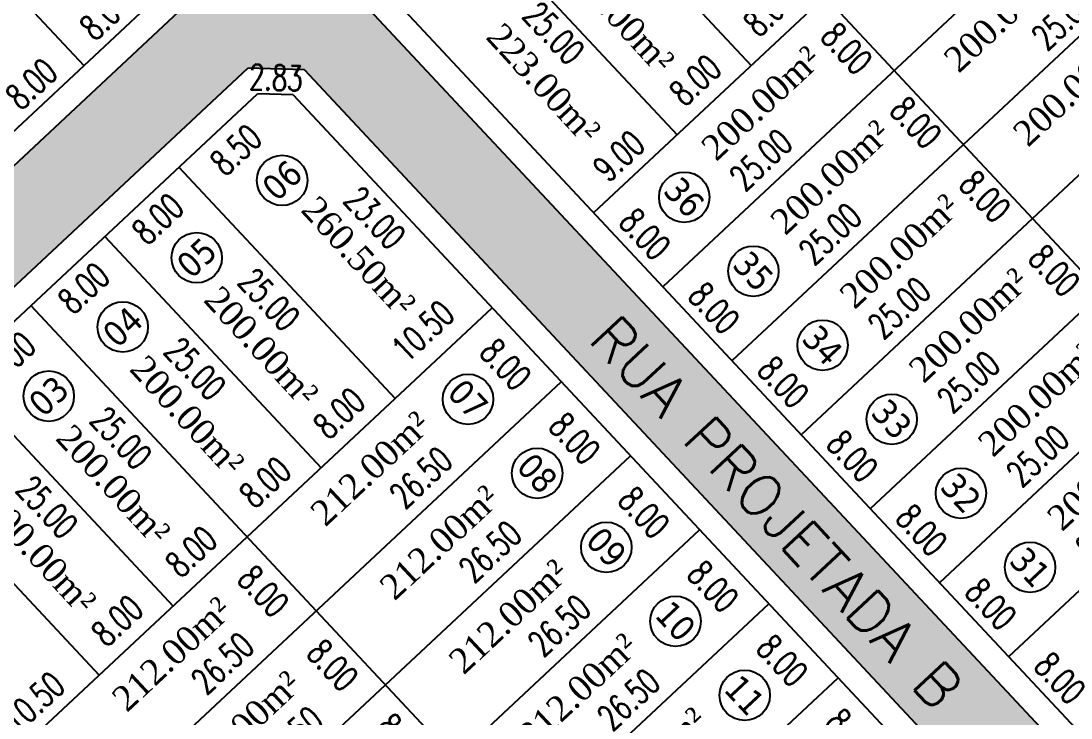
# Model space of a CAD drawing. Header units: metres. Extents: x 437145 to 438174, y 9614495 to 9615043.
# Drawn here: x 437254.4 to 437337.3, y 9614677.4 to 9614732.4 of the extents above; entities that cross this region are included whole.
import ezdxf

# ---------------------------------------------------------------- set-up
doc = ezdxf.new("R2010")
doc.units = ezdxf.units.M
doc.header["$PDMODE"] = 35
doc.header["$PDSIZE"] = 0.1
for name, color, linetype in [('ADUTORA', 90, 'Continuous'), ('COTAS', 10, 'Continuous'), ('Layer3', 1, 'Continuous'), ('M_FIO', 32, 'Continuous'), ('ÁREA', 7, 'Continuous')]:
    doc.layers.add(name, color=color, linetype=linetype)
doc.styles.add('COTAS', font='romans.shx', dxfattribs={"width": 0.7})
doc.styles.add('symplex', font='simplex.shx', dxfattribs={"bigfont": 'bigfont.shx'})
doc.styles.add('tahoma', font='tahoma.ttf')
doc.styles.add('ÁREA', font='times.ttf', dxfattribs={"height": 2})
doc.dimstyles.new('C-75', dxfattribs={"dimtxt": 2, "dimasz": 0.2, "dimexe": 0, "dimexo": 0, "dimgap": 1, "dimtad": 0, "dimzin": 4, "dimdsep": 46, "dimtxsty": 'COTAS', "dimblk1": 'BOL-COT', "dimblk2": 'BOL-COT', "dimsah": 1, "dimcen": 0.1, "dimse1": 1, "dimse2": 1, "dimsd1": 1, "dimsd2": 1, "dimclrd": 8, "dimclre": 256, "dimaunit": 1, "dimadec": 3, "dimazin": 0, "dimtfac": 0.5, "dimtix": 1, "dimtmove": 0, "dimatfit": 3, "dimldrblk": 'BOL-COT', "dimfxl": 1, "dimtolj": 1, "dimtzin": 0, "dimarcsym": 0})

# ---------------------------------------------------------------- blocks, each defined once
blk = doc.blocks.new('*D33')
at = {"layer": 'Defpoints', "color": 0, "transparency": 16777216}
for p in [(2477.765, 1150.8), (2486.265, 1150.801), (2486.265, 1148.466)]:
    blk.add_point(p, dxfattribs=at)
at = {"layer": 'Layer3', "transparency": 16777216, "insert": (2482.015, 1148.466), "char_height": 2, "attachment_point": 5, "rotation": 0.00228, "style": 'COTAS'}
blk.add_mtext('\\A1;8.50', dxfattribs=at)
blk = doc.blocks.new('BOL-COT')
at = {"layer": 'COTAS'}
for p, q in [((-2, 0), (2, 0)), ((0, -3), (0, 3))]:
    blk.add_line(p, q, dxfattribs=at)
blk.add_circle((0, 0), 0.4, dxfattribs=at)
blk = doc.blocks.new('*D124')
at = {"layer": 'Defpoints', "color": 0, "transparency": 16777216}
for p in [(2488.274, 1125.545), (2485.994, 1117.545), (2488.274, 1117.545)]:
    blk.add_point(p, dxfattribs=at)
at = {"layer": 'Layer3', "transparency": 16777216, "insert": (2485.994, 1121.545), "char_height": 2, "attachment_point": 5, "rotation": 270.00204, "style": 'COTAS'}
blk.add_mtext('\\A1;8.00', dxfattribs=at)
blk = doc.blocks.new('*D125')
at = {"layer": 'Defpoints', "color": 0, "transparency": 16777216}
for p in [(2445.774, 1127.514), (2435.274, 1125.543), (2445.774, 1125.543)]:
    blk.add_point(p, dxfattribs=at)
at = {"layer": 'Layer3', "transparency": 16777216, "insert": (2440.524, 1127.514), "char_height": 2, "attachment_point": 5, "rotation": 0.00204, "style": 'COTAS'}
blk.add_mtext('\\A1;10.50', dxfattribs=at)
blk = doc.blocks.new('*D126')
at = {"layer": 'Defpoints', "color": 0, "transparency": 16777216}
for p in [(2453.774, 1127.704), (2445.774, 1125.543), (2453.774, 1125.544)]:
    blk.add_point(p, dxfattribs=at)
at = {"layer": 'Layer3', "transparency": 16777216, "insert": (2449.774, 1127.704), "char_height": 2, "attachment_point": 5, "rotation": 0.00178, "style": 'COTAS'}
blk.add_mtext('\\A1;8.00', dxfattribs=at)
blk = doc.blocks.new('*D127')
at = {"layer": 'Defpoints', "color": 0, "transparency": 16777216}
for p in [(2461.774, 1127.704), (2453.774, 1125.544), (2461.774, 1125.544)]:
    blk.add_point(p, dxfattribs=at)
at = {"layer": 'Layer3', "transparency": 16777216, "insert": (2457.774, 1127.704), "char_height": 2, "attachment_point": 5, "rotation": 0.00178, "style": 'COTAS'}
blk.add_mtext('\\A1;8.00', dxfattribs=at)
blk = doc.blocks.new('*D128')
at = {"layer": 'Defpoints', "color": 0, "transparency": 16777216}
for p in [(2469.774, 1127.704), (2461.774, 1125.544), (2469.774, 1125.544)]:
    blk.add_point(p, dxfattribs=at)
at = {"layer": 'Layer3', "transparency": 16777216, "insert": (2465.774, 1127.704), "char_height": 2, "attachment_point": 5, "rotation": 0.00178, "style": 'COTAS'}
blk.add_mtext('\\A1;8.00', dxfattribs=at)
blk = doc.blocks.new('*D129')
at = {"layer": 'Defpoints', "color": 0, "transparency": 16777216}
for p in [(2477.774, 1127.705), (2469.774, 1125.544), (2477.774, 1125.544)]:
    blk.add_point(p, dxfattribs=at)
at = {"layer": 'Layer3', "transparency": 16777216, "insert": (2473.774, 1127.705), "char_height": 2, "attachment_point": 5, "rotation": 0.00178, "style": 'COTAS'}
blk.add_mtext('\\A1;8.00', dxfattribs=at)
blk = doc.blocks.new('*D130')
at = {"layer": 'Defpoints', "color": 0, "transparency": 16777216}
for p in [(2488.273, 1127.933), (2477.774, 1125.545), (2488.274, 1125.545)]:
    blk.add_point(p, dxfattribs=at)
at = {"layer": 'Layer3', "transparency": 16777216, "insert": (2483.023, 1127.933), "char_height": 2, "attachment_point": 5, "rotation": 0.00204, "style": 'COTAS'}
blk.add_mtext('\\A1;10.50', dxfattribs=at)
blk = doc.blocks.new('*D145')
at = {"layer": 'Defpoints', "color": 0, "transparency": 16777216}
for p in [(2488.274, 1117.545), (2485.994, 1109.545), (2488.274, 1109.545)]:
    blk.add_point(p, dxfattribs=at)
at = {"layer": 'Layer3', "transparency": 16777216, "insert": (2485.994, 1113.545), "char_height": 2, "attachment_point": 5, "rotation": 270.00204, "style": 'COTAS'}
blk.add_mtext('\\A1;8.00', dxfattribs=at)
blk = doc.blocks.new('*D146')
at = {"layer": 'Defpoints', "color": 0, "transparency": 16777216}
for p in [(2488.274, 1109.545), (2485.995, 1101.545), (2488.274, 1101.545)]:
    blk.add_point(p, dxfattribs=at)
at = {"layer": 'Layer3', "transparency": 16777216, "insert": (2485.995, 1105.545), "char_height": 2, "attachment_point": 5, "rotation": 270.00204, "style": 'COTAS'}
blk.add_mtext('\\A1;8.00', dxfattribs=at)
blk = doc.blocks.new('*D147')
at = {"layer": 'Defpoints', "color": 0, "transparency": 16777216}
for p in [(2488.274, 1101.545), (2485.995, 1093.545), (2488.275, 1093.545)]:
    blk.add_point(p, dxfattribs=at)
at = {"layer": 'Layer3', "transparency": 16777216, "insert": (2485.995, 1097.545), "char_height": 2, "attachment_point": 5, "rotation": 270.00204, "style": 'COTAS'}
blk.add_mtext('\\A1;8.00', dxfattribs=at)
blk = doc.blocks.new('*D148')
at = {"layer": 'Defpoints', "color": 0, "transparency": 16777216}
for p in [(2488.275, 1093.545), (2485.995, 1085.545), (2488.275, 1085.545)]:
    blk.add_point(p, dxfattribs=at)
at = {"layer": 'Layer3', "transparency": 16777216, "insert": (2485.995, 1089.545), "char_height": 2, "attachment_point": 5, "rotation": 270.00204, "style": 'COTAS'}
blk.add_mtext('\\A1;8.00', dxfattribs=at)
blk = doc.blocks.new('*D149')
at = {"layer": 'Defpoints', "color": 0, "transparency": 16777216}
for p in [(2488.275, 1085.545), (2485.996, 1077.545), (2488.275, 1077.545)]:
    blk.add_point(p, dxfattribs=at)
at = {"layer": 'Layer3', "transparency": 16777216, "insert": (2485.995, 1081.545), "char_height": 2, "attachment_point": 5, "rotation": 270.00204, "style": 'COTAS'}
blk.add_mtext('\\A1;8.00', dxfattribs=at)
blk = doc.blocks.new('*D171')
at = {"layer": 'Defpoints', "color": 0, "transparency": 16777216}
for p in [(2457.263, 1109.52), (2457.264, 1101.52), (2459.794, 1101.52)]:
    blk.add_point(p, dxfattribs=at)
at = {"layer": 'Layer3', "transparency": 16777216, "insert": (2459.794, 1105.52), "char_height": 2, "attachment_point": 5, "rotation": 270.00204, "style": 'COTAS'}
blk.add_mtext('\\A1;8.00', dxfattribs=at)
blk = doc.blocks.new('*D172')
at = {"layer": 'Defpoints', "color": 0, "transparency": 16777216}
for p in [(2457.263, 1117.52), (2457.263, 1109.52), (2459.794, 1109.52)]:
    blk.add_point(p, dxfattribs=at)
at = {"layer": 'Layer3', "transparency": 16777216, "insert": (2459.794, 1113.52), "char_height": 2, "attachment_point": 5, "rotation": 270.00204, "style": 'COTAS'}
blk.add_mtext('\\A1;8.00', dxfattribs=at)
blk = doc.blocks.new('*D173')
at = {"layer": 'Defpoints', "color": 0, "transparency": 16777216}
for p in [(2457.263, 1125.52), (2457.263, 1117.52), (2459.794, 1117.52)]:
    blk.add_point(p, dxfattribs=at)
at = {"layer": 'Layer3', "transparency": 16777216, "insert": (2459.794, 1121.52), "char_height": 2, "attachment_point": 5, "rotation": 270.00204, "style": 'COTAS'}
blk.add_mtext('\\A1;8.00', dxfattribs=at)
blk = doc.blocks.new('*D175')
at = {"layer": 'Defpoints', "color": 0, "transparency": 16777216}
for p in [(2453.773, 1150.544), (2461.773, 1150.544), (2461.773, 1148.694)]:
    blk.add_point(p, dxfattribs=at)
at = {"layer": 'Layer3', "transparency": 16777216, "insert": (2457.773, 1148.694), "char_height": 2, "attachment_point": 5, "rotation": 0.00203, "style": 'COTAS'}
blk.add_mtext('\\A1;8.00', dxfattribs=at)
blk = doc.blocks.new('*D176')
at = {"layer": 'Defpoints', "color": 0, "transparency": 16777216}
for p in [(2461.773, 1150.544), (2469.773, 1150.544), (2469.773, 1148.695)]:
    blk.add_point(p, dxfattribs=at)
at = {"layer": 'Layer3', "transparency": 16777216, "insert": (2465.773, 1148.695), "char_height": 2, "attachment_point": 5, "rotation": 0.00203, "style": 'COTAS'}
blk.add_mtext('\\A1;8.00', dxfattribs=at)
blk = doc.blocks.new('*D177')
at = {"layer": 'Defpoints', "color": 0, "transparency": 16777216}
for p in [(2469.773, 1150.544), (2477.773, 1150.544), (2477.773, 1148.695)]:
    blk.add_point(p, dxfattribs=at)
at = {"layer": 'Layer3', "transparency": 16777216, "insert": (2473.773, 1148.695), "char_height": 2, "attachment_point": 5, "rotation": 0.00203, "style": 'COTAS'}
blk.add_mtext('\\A1;8.00', dxfattribs=at)
blk = doc.blocks.new('*D178')
at = {"layer": 'Defpoints', "color": 0, "transparency": 16777216}
for p in [(2454.176, 1150.539), (2451.857, 1125.539), (2454.177, 1125.539)]:
    blk.add_point(p, dxfattribs=at)
at = {"layer": 'Layer3', "transparency": 16777216, "insert": (2451.857, 1138.039), "char_height": 2, "attachment_point": 5, "rotation": 270.00204, "style": 'COTAS'}
blk.add_mtext('\\A1;25.00', dxfattribs=at)
blk = doc.blocks.new('*D179')
at = {"layer": 'Defpoints', "color": 0, "transparency": 16777216}
for p in [(2462.176, 1150.539), (2459.857, 1125.539), (2462.177, 1125.539)]:
    blk.add_point(p, dxfattribs=at)
at = {"layer": 'Layer3', "transparency": 16777216, "insert": (2459.857, 1138.039), "char_height": 2, "attachment_point": 5, "rotation": 270.00204, "style": 'COTAS'}
blk.add_mtext('\\A1;25.00', dxfattribs=at)
blk = doc.blocks.new('*D180')
at = {"layer": 'Defpoints', "color": 0, "transparency": 16777216}
for p in [(2462.176, 1150.539), (2459.857, 1125.539), (2462.177, 1125.539)]:
    blk.add_point(p, dxfattribs=at)
at = {"layer": 'Layer3', "transparency": 16777216, "insert": (2459.857, 1138.039), "char_height": 2, "attachment_point": 5, "rotation": 270.00204, "style": 'COTAS'}
blk.add_mtext('\\A1;25.00', dxfattribs=at)
blk = doc.blocks.new('*D181')
at = {"layer": 'Defpoints', "color": 0, "transparency": 16777216}
for p in [(2470.176, 1150.54), (2467.857, 1125.54), (2470.177, 1125.54)]:
    blk.add_point(p, dxfattribs=at)
at = {"layer": 'Layer3', "transparency": 16777216, "insert": (2467.857, 1138.04), "char_height": 2, "attachment_point": 5, "rotation": 270.00204, "style": 'COTAS'}
blk.add_mtext('\\A1;25.00', dxfattribs=at)
blk = doc.blocks.new('*D182')
at = {"layer": 'Defpoints', "color": 0, "transparency": 16777216}
for p in [(2478.176, 1150.54), (2475.857, 1125.54), (2478.177, 1125.54)]:
    blk.add_point(p, dxfattribs=at)
at = {"layer": 'Layer3', "transparency": 16777216, "insert": (2475.857, 1138.04), "char_height": 2, "attachment_point": 5, "rotation": 270.00204, "style": 'COTAS'}
blk.add_mtext('\\A1;25.00', dxfattribs=at)
blk = doc.blocks.new('*D183')
at = {"layer": 'Defpoints', "color": 0, "transparency": 16777216}
for p in [(2488.273, 1148.545), (2486.363, 1125.54), (2488.274, 1125.54)]:
    blk.add_point(p, dxfattribs=at)
at = {"layer": 'Layer3', "transparency": 16777216, "insert": (2486.363, 1137.043), "char_height": 2, "attachment_point": 5, "rotation": 270.00204, "style": 'COTAS'}
blk.add_mtext('\\A1;23.00', dxfattribs=at)
blk = doc.blocks.new('*D184')
at = {"layer": 'Defpoints', "color": 0, "transparency": 16777216}
for p in [(2445.773, 1150.543), (2443.454, 1125.543), (2445.774, 1125.543)]:
    blk.add_point(p, dxfattribs=at)
at = {"layer": 'Layer3', "transparency": 16777216, "insert": (2443.454, 1138.043), "char_height": 2, "attachment_point": 5, "rotation": 270.00204, "style": 'COTAS'}
blk.add_mtext('\\A1;25.00', dxfattribs=at)
blk = doc.blocks.new('*D185')
at = {"layer": 'Defpoints', "color": 0, "transparency": 16777216}
for p in [(2488.274, 1119.591), (2461.774, 1117.544), (2488.274, 1117.545)]:
    blk.add_point(p, dxfattribs=at)
at = {"layer": 'Layer3', "transparency": 16777216, "insert": (2475.024, 1119.591), "char_height": 2, "attachment_point": 5, "rotation": 0.00204, "style": 'COTAS'}
blk.add_mtext('\\A1;26.50', dxfattribs=at)
blk = doc.blocks.new('*D186')
at = {"layer": 'Defpoints', "color": 0, "transparency": 16777216}
for p in [(2466.812, 1119.59), (2440.312, 1117.543), (2466.812, 1117.544)]:
    blk.add_point(p, dxfattribs=at)
at = {"layer": 'Layer3', "transparency": 16777216, "insert": (2453.562, 1119.59), "char_height": 2, "attachment_point": 5, "rotation": 0.00204, "style": 'COTAS'}
blk.add_mtext('\\A1;26.50', dxfattribs=at)
blk = doc.blocks.new('*D187')
at = {"layer": 'Defpoints', "color": 0, "transparency": 16777216}
for p in [(2488.274, 1111.591), (2461.774, 1109.544), (2488.274, 1109.545)]:
    blk.add_point(p, dxfattribs=at)
at = {"layer": 'Layer3', "transparency": 16777216, "insert": (2475.024, 1111.591), "char_height": 2, "attachment_point": 5, "rotation": 0.00204, "style": 'COTAS'}
blk.add_mtext('\\A1;26.50', dxfattribs=at)
blk = doc.blocks.new('*D188')
at = {"layer": 'Defpoints', "color": 0, "transparency": 16777216}
for p in [(2466.812, 1111.59), (2440.312, 1109.543), (2466.812, 1109.544)]:
    blk.add_point(p, dxfattribs=at)
at = {"layer": 'Layer3', "transparency": 16777216, "insert": (2453.562, 1111.59), "char_height": 2, "attachment_point": 5, "rotation": 0.00204, "style": 'COTAS'}
blk.add_mtext('\\A1;26.50', dxfattribs=at)
blk = doc.blocks.new('*D189')
at = {"layer": 'Defpoints', "color": 0, "transparency": 16777216}
for p in [(2488.274, 1103.591), (2461.774, 1101.544), (2488.274, 1101.545)]:
    blk.add_point(p, dxfattribs=at)
at = {"layer": 'Layer3', "transparency": 16777216, "insert": (2475.024, 1103.591), "char_height": 2, "attachment_point": 5, "rotation": 0.00204, "style": 'COTAS'}
blk.add_mtext('\\A1;26.50', dxfattribs=at)
blk = doc.blocks.new('*D190')
at = {"layer": 'Defpoints', "color": 0, "transparency": 16777216}
for p in [(2466.812, 1103.59), (2440.312, 1101.543), (2466.812, 1101.544)]:
    blk.add_point(p, dxfattribs=at)
at = {"layer": 'Layer3', "transparency": 16777216, "insert": (2453.562, 1103.59), "char_height": 2, "attachment_point": 5, "rotation": 0.00204, "style": 'COTAS'}
blk.add_mtext('\\A1;26.50', dxfattribs=at)
blk = doc.blocks.new('*D191')
at = {"layer": 'Defpoints', "color": 0, "transparency": 16777216}
for p in [(2488.275, 1095.591), (2461.775, 1093.544), (2488.275, 1093.545)]:
    blk.add_point(p, dxfattribs=at)
at = {"layer": 'Layer3', "transparency": 16777216, "insert": (2475.025, 1095.591), "char_height": 2, "attachment_point": 5, "rotation": 0.00204, "style": 'COTAS'}
blk.add_mtext('\\A1;26.50', dxfattribs=at)
blk = doc.blocks.new('*D193')
at = {"layer": 'Defpoints', "color": 0, "transparency": 16777216}
for p in [(2488.275, 1087.591), (2461.775, 1085.544), (2488.275, 1085.545)]:
    blk.add_point(p, dxfattribs=at)
at = {"layer": 'Layer3', "transparency": 16777216, "insert": (2475.025, 1087.591), "char_height": 2, "attachment_point": 5, "rotation": 0.00204, "style": 'COTAS'}
blk.add_mtext('\\A1;26.50', dxfattribs=at)
blk = doc.blocks.new('*D239')
at = {"layer": 'Defpoints', "color": 0, "transparency": 16777216}
for p in [(2477.772, 1163.293), (2469.772, 1161.544), (2477.772, 1161.545)]:
    blk.add_point(p, dxfattribs=at)
at = {"layer": 'Layer3', "transparency": 16777216, "insert": (2473.772, 1163.293), "char_height": 2, "attachment_point": 5, "rotation": 0.00204, "style": 'COTAS'}
blk.add_mtext('\\A1;8.00', dxfattribs=at)
blk = doc.blocks.new('*D240')
at = {"layer": 'Defpoints', "color": 0, "transparency": 16777216}
for p in [(2477.771, 1186.545), (2476.25, 1161.544), (2477.772, 1161.545)]:
    blk.add_point(p, dxfattribs=at)
at = {"layer": 'Layer3', "transparency": 16777216, "insert": (2476.249, 1174.044), "char_height": 2, "attachment_point": 5, "rotation": 270.00204, "style": 'COTAS'}
blk.add_mtext('\\A1;25.00', dxfattribs=at)
blk = doc.blocks.new('*D241')
at = {"layer": 'Defpoints', "color": 0, "transparency": 16777216}
for p in [(2485.772, 1163.294), (2477.772, 1161.544), (2485.772, 1161.545)]:
    blk.add_point(p, dxfattribs=at)
at = {"layer": 'Layer3', "transparency": 16777216, "insert": (2481.772, 1163.294), "char_height": 2, "attachment_point": 5, "rotation": 0.00204, "style": 'COTAS'}
blk.add_mtext('\\A1;8.00', dxfattribs=at)
blk = doc.blocks.new('*D268')
at = {"layer": 'Defpoints', "color": 0, "transparency": 16777216}
for p in [(2516.274, 1127.706), (2508.274, 1125.546), (2516.274, 1125.546)]:
    blk.add_point(p, dxfattribs=at)
at = {"layer": 'Layer3', "transparency": 16777216, "insert": (2512.274, 1127.706), "char_height": 2, "attachment_point": 5, "rotation": 0.00178, "style": 'COTAS'}
blk.add_mtext('\\A1;8.00', dxfattribs=at)
blk = doc.blocks.new('*D270')
at = {"layer": 'Defpoints', "color": 0, "transparency": 16777216}
for p in [(2516.273, 1150.546), (2514.643, 1125.546), (2516.274, 1125.546)]:
    blk.add_point(p, dxfattribs=at)
at = {"layer": 'Layer3', "transparency": 16777216, "insert": (2514.643, 1138.046), "char_height": 2, "attachment_point": 5, "rotation": 270.00204, "style": 'COTAS'}
blk.add_mtext('\\A1;25.00', dxfattribs=at)
blk = doc.blocks.new('*D271')
at = {"layer": 'Defpoints', "color": 0, "transparency": 16777216}
for p in [(2508.273, 1150.546), (2506.643, 1125.546), (2508.274, 1125.546)]:
    blk.add_point(p, dxfattribs=at)
at = {"layer": 'Layer3', "transparency": 16777216, "insert": (2506.643, 1138.046), "char_height": 2, "attachment_point": 5, "rotation": 270.00204, "style": 'COTAS'}
blk.add_mtext('\\A1;25.00', dxfattribs=at)
blk = doc.blocks.new('*D272')
at = {"layer": 'Defpoints', "color": 0, "transparency": 16777216}
for p in [(2524.274, 1127.706), (2516.274, 1125.546), (2524.274, 1125.546)]:
    blk.add_point(p, dxfattribs=at)
at = {"layer": 'Layer3', "transparency": 16777216, "insert": (2520.274, 1127.706), "char_height": 2, "attachment_point": 5, "rotation": 0.00178, "style": 'COTAS'}
blk.add_mtext('\\A1;8.00', dxfattribs=at)
blk = doc.blocks.new('*D282')
at = {"layer": 'Defpoints', "color": 0, "transparency": 16777216}
for p in [(2508.274, 1127.45), (2499.274, 1125.545), (2508.274, 1125.546)]:
    blk.add_point(p, dxfattribs=at)
at = {"layer": 'Layer3', "transparency": 16777216, "insert": (2503.774, 1127.45), "char_height": 2, "attachment_point": 5, "rotation": 0.00204, "style": 'COTAS'}
blk.add_mtext('\\A1;9.00', dxfattribs=at)
blk = doc.blocks.new('*D285')
at = {"layer": 'Defpoints', "color": 0, "transparency": 16777216}
for p in [(2524.274, 1119.39), (2524.274, 1117.546), (2549.274, 1117.547)]:
    blk.add_point(p, dxfattribs=at)
at = {"layer": 'Layer3', "transparency": 16777216, "insert": (2536.774, 1119.39), "char_height": 2, "attachment_point": 5, "rotation": 0.00204, "style": 'COTAS'}
blk.add_mtext('\\A1;25.00', dxfattribs=at)
blk = doc.blocks.new('*D286')
at = {"layer": 'Defpoints', "color": 0, "transparency": 16777216}
for p in [(2499.274, 1125.545), (2499.274, 1117.545), (2501.066, 1117.545)]:
    blk.add_point(p, dxfattribs=at)
at = {"layer": 'Layer3', "transparency": 16777216, "insert": (2501.066, 1121.545), "char_height": 2, "attachment_point": 5, "rotation": 270.00204, "style": 'COTAS'}
blk.add_mtext('\\A1;8.00', dxfattribs=at)
blk = doc.blocks.new('*D287')
at = {"layer": 'Defpoints', "color": 0, "transparency": 16777216}
for p in [(2520.177, 1125.368), (2520.177, 1117.368), (2522.708, 1117.368)]:
    blk.add_point(p, dxfattribs=at)
at = {"layer": 'Layer3', "transparency": 16777216, "insert": (2522.708, 1121.368), "char_height": 2, "attachment_point": 5, "rotation": 270.00204, "style": 'COTAS'}
blk.add_mtext('\\A1;8.00', dxfattribs=at)
blk = doc.blocks.new('*D288')
at = {"layer": 'Defpoints', "color": 0, "transparency": 16777216}
for p in [(2524.273, 1119.581), (2499.274, 1117.536), (2524.274, 1117.546)]:
    blk.add_point(p, dxfattribs=at)
at = {"layer": 'Layer3', "transparency": 16777216, "insert": (2511.773, 1119.577), "char_height": 2, "attachment_point": 5, "rotation": 0.02224, "style": 'COTAS'}
blk.add_mtext('\\A1;25.00', dxfattribs=at)
blk = doc.blocks.new('*D290')
at = {"layer": 'Defpoints', "color": 0, "transparency": 16777216}
for p in [(2524.274, 1111.39), (2524.274, 1109.546), (2549.274, 1109.547)]:
    blk.add_point(p, dxfattribs=at)
at = {"layer": 'Layer3', "transparency": 16777216, "insert": (2536.774, 1111.39), "char_height": 2, "attachment_point": 5, "rotation": 0.00204, "style": 'COTAS'}
blk.add_mtext('\\A1;25.00', dxfattribs=at)
blk = doc.blocks.new('*D291')
at = {"layer": 'Defpoints', "color": 0, "transparency": 16777216}
for p in [(2499.274, 1117.545), (2499.274, 1109.545), (2501.066, 1109.545)]:
    blk.add_point(p, dxfattribs=at)
at = {"layer": 'Layer3', "transparency": 16777216, "insert": (2501.066, 1113.545), "char_height": 2, "attachment_point": 5, "rotation": 270.00204, "style": 'COTAS'}
blk.add_mtext('\\A1;8.00', dxfattribs=at)
blk = doc.blocks.new('*D292')
at = {"layer": 'Defpoints', "color": 0, "transparency": 16777216}
for p in [(2520.177, 1117.368), (2520.177, 1109.368), (2522.708, 1109.368)]:
    blk.add_point(p, dxfattribs=at)
at = {"layer": 'Layer3', "transparency": 16777216, "insert": (2522.708, 1113.368), "char_height": 2, "attachment_point": 5, "rotation": 270.00204, "style": 'COTAS'}
blk.add_mtext('\\A1;8.00', dxfattribs=at)
blk = doc.blocks.new('*D293')
at = {"layer": 'Defpoints', "color": 0, "transparency": 16777216}
for p in [(2524.273, 1111.581), (2499.274, 1109.536), (2524.274, 1109.546)]:
    blk.add_point(p, dxfattribs=at)
at = {"layer": 'Layer3', "transparency": 16777216, "insert": (2511.773, 1111.577), "char_height": 2, "attachment_point": 5, "rotation": 0.02224, "style": 'COTAS'}
blk.add_mtext('\\A1;25.00', dxfattribs=at)
blk = doc.blocks.new('*D295')
at = {"layer": 'Defpoints', "color": 0, "transparency": 16777216}
for p in [(2524.274, 1103.39), (2524.274, 1101.546), (2549.274, 1101.547)]:
    blk.add_point(p, dxfattribs=at)
at = {"layer": 'Layer3', "transparency": 16777216, "insert": (2536.774, 1103.39), "char_height": 2, "attachment_point": 5, "rotation": 0.00204, "style": 'COTAS'}
blk.add_mtext('\\A1;25.00', dxfattribs=at)
blk = doc.blocks.new('*D296')
at = {"layer": 'Defpoints', "color": 0, "transparency": 16777216}
for p in [(2499.274, 1109.545), (2499.274, 1101.545), (2501.067, 1101.545)]:
    blk.add_point(p, dxfattribs=at)
at = {"layer": 'Layer3', "transparency": 16777216, "insert": (2501.066, 1105.545), "char_height": 2, "attachment_point": 5, "rotation": 270.00204, "style": 'COTAS'}
blk.add_mtext('\\A1;8.00', dxfattribs=at)
blk = doc.blocks.new('*D297')
at = {"layer": 'Defpoints', "color": 0, "transparency": 16777216}
for p in [(2520.177, 1109.368), (2520.178, 1101.368), (2522.708, 1101.368)]:
    blk.add_point(p, dxfattribs=at)
at = {"layer": 'Layer3', "transparency": 16777216, "insert": (2522.708, 1105.368), "char_height": 2, "attachment_point": 5, "rotation": 270.00204, "style": 'COTAS'}
blk.add_mtext('\\A1;8.00', dxfattribs=at)
blk = doc.blocks.new('*D298')
at = {"layer": 'Defpoints', "color": 0, "transparency": 16777216}
for p in [(2524.274, 1103.581), (2499.274, 1101.536), (2524.274, 1101.546)]:
    blk.add_point(p, dxfattribs=at)
at = {"layer": 'Layer3', "transparency": 16777216, "insert": (2511.774, 1103.577), "char_height": 2, "attachment_point": 5, "rotation": 0.02224, "style": 'COTAS'}
blk.add_mtext('\\A1;25.00', dxfattribs=at)
blk = doc.blocks.new('*D301')
at = {"layer": 'Defpoints', "color": 0, "transparency": 16777216}
for p in [(2499.274, 1101.545), (2499.275, 1093.545), (2501.067, 1093.545)]:
    blk.add_point(p, dxfattribs=at)
at = {"layer": 'Layer3', "transparency": 16777216, "insert": (2501.067, 1097.545), "char_height": 2, "attachment_point": 5, "rotation": 270.00204, "style": 'COTAS'}
blk.add_mtext('\\A1;8.00', dxfattribs=at)
blk = doc.blocks.new('*D302')
at = {"layer": 'Defpoints', "color": 0, "transparency": 16777216}
for p in [(2520.178, 1101.368), (2520.178, 1093.368), (2522.709, 1093.368)]:
    blk.add_point(p, dxfattribs=at)
at = {"layer": 'Layer3', "transparency": 16777216, "insert": (2522.708, 1097.368), "char_height": 2, "attachment_point": 5, "rotation": 270.00204, "style": 'COTAS'}
blk.add_mtext('\\A1;8.00', dxfattribs=at)
blk = doc.blocks.new('*D303')
at = {"layer": 'Defpoints', "color": 0, "transparency": 16777216}
for p in [(2524.274, 1095.581), (2499.275, 1093.536), (2524.275, 1093.546)]:
    blk.add_point(p, dxfattribs=at)
at = {"layer": 'Layer3', "transparency": 16777216, "insert": (2511.774, 1095.577), "char_height": 2, "attachment_point": 5, "rotation": 0.02224, "style": 'COTAS'}
blk.add_mtext('\\A1;25.00', dxfattribs=at)
blk = doc.blocks.new('*D306')
at = {"layer": 'Defpoints', "color": 0, "transparency": 16777216}
for p in [(2499.275, 1093.545), (2499.275, 1085.545), (2501.067, 1085.545)]:
    blk.add_point(p, dxfattribs=at)
at = {"layer": 'Layer3', "transparency": 16777216, "insert": (2501.067, 1089.545), "char_height": 2, "attachment_point": 5, "rotation": 270.00204, "style": 'COTAS'}
blk.add_mtext('\\A1;8.00', dxfattribs=at)
blk = doc.blocks.new('*D307')
at = {"layer": 'Defpoints', "color": 0, "transparency": 16777216}
for p in [(2520.178, 1093.368), (2520.178, 1085.368), (2522.709, 1085.368)]:
    blk.add_point(p, dxfattribs=at)
at = {"layer": 'Layer3', "transparency": 16777216, "insert": (2522.709, 1089.368), "char_height": 2, "attachment_point": 5, "rotation": 270.00204, "style": 'COTAS'}
blk.add_mtext('\\A1;8.00', dxfattribs=at)
blk = doc.blocks.new('*D308')
at = {"layer": 'Defpoints', "color": 0, "transparency": 16777216}
for p in [(2524.274, 1087.581), (2499.275, 1085.536), (2524.275, 1085.546)]:
    blk.add_point(p, dxfattribs=at)
at = {"layer": 'Layer3', "transparency": 16777216, "insert": (2511.774, 1087.577), "char_height": 2, "attachment_point": 5, "rotation": 0.02224, "style": 'COTAS'}
blk.add_mtext('\\A1;25.00', dxfattribs=at)
blk = doc.blocks.new('*D311')
at = {"layer": 'Defpoints', "color": 0, "transparency": 16777216}
for p in [(2499.275, 1085.545), (2499.275, 1077.545), (2501.067, 1077.545)]:
    blk.add_point(p, dxfattribs=at)
at = {"layer": 'Layer3', "transparency": 16777216, "insert": (2501.067, 1081.545), "char_height": 2, "attachment_point": 5, "rotation": 270.00204, "style": 'COTAS'}
blk.add_mtext('\\A1;8.00', dxfattribs=at)
blk = doc.blocks.new('*D313')
at = {"layer": 'Defpoints', "color": 0, "transparency": 16777216}
for p in [(2524.274, 1079.581), (2499.275, 1077.536), (2524.275, 1077.546)]:
    blk.add_point(p, dxfattribs=at)
at = {"layer": 'Layer3', "transparency": 16777216, "insert": (2511.774, 1079.577), "char_height": 2, "attachment_point": 5, "rotation": 0.02224, "style": 'COTAS'}
blk.add_mtext('\\A1;25.00', dxfattribs=at)
blk = doc.blocks.new('*D316')
at = {"layer": 'Defpoints', "color": 0, "transparency": 16777216}
for p in [(2499.275, 1077.545), (2499.276, 1069.545), (2501.068, 1069.545)]:
    blk.add_point(p, dxfattribs=at)
at = {"layer": 'Layer3', "transparency": 16777216, "insert": (2501.068, 1073.545), "char_height": 2, "attachment_point": 5, "rotation": 270.00204, "style": 'COTAS'}
blk.add_mtext('\\A1;8.00', dxfattribs=at)
blk = doc.blocks.new('*D318')
at = {"layer": 'Defpoints', "color": 0, "transparency": 16777216}
for p in [(2524.275, 1071.581), (2499.276, 1069.536), (2524.276, 1069.546)]:
    blk.add_point(p, dxfattribs=at)
at = {"layer": 'Layer3', "transparency": 16777216, "insert": (2511.775, 1071.577), "char_height": 2, "attachment_point": 5, "rotation": 0.02224, "style": 'COTAS'}
blk.add_mtext('\\A1;25.00', dxfattribs=at)
blk = doc.blocks.new('*D359')
at = {"layer": 'Defpoints', "color": 0, "transparency": 16777216}
for p in [(2486.273, 1150.545), (2489.205, 1149.478), (2488.273, 1148.545)]:
    blk.add_point(p, dxfattribs=at)
at = {"layer": 'Layer3', "transparency": 16777216, "insert": (2488.205, 1150.478), "char_height": 2, "attachment_point": 5, "rotation": 315.00204, "style": 'COTAS'}
blk.add_mtext('\\A1;2.83', dxfattribs=at)
blk = doc.blocks.new('atutu')
h = blk.add_hatch(color=252)
h.dxf.hatch_style = 1
h.paths.add_polyline_path([(2863.271, 1159.558), (2832.441, 1159.557), (2829.27, 1162.729), (2829.271, 1186.557), (2822.271, 1186.557), (2822.27, 1162.728), (2819.098, 1159.557), (2712.444, 1159.553), (2709.272, 1162.724), (2709.271, 1186.548), (2702.271, 1186.553), (2702.272, 1162.724), (2699.101, 1159.552), (2531.944, 1159.546), (2528.772, 1162.718), (2528.771, 1186.546), (2521.771, 1186.546), (2521.772, 1162.718), (2518.601, 1159.546), (2436.444, 1159.543), (2433.273, 1162.713), (2433.273, 1186.282), (2426.273, 1186.282), (2426.282, 928.758), (2433.282, 928.743), (2433.28, 991.384), (2436.439, 994.543), (2521.437, 994.546), (2521.437, 994.546), (2524.218, 994.546), (2531.218, 994.546), (2534.78, 994.547), (2534.769, 994.547), (2792.107, 994.556), (2795.278, 991.384), (2795.281, 928.756), (2802.281, 928.756), (2802.278, 991.395), (2805.439, 994.556), (2853.118, 994.558), (2856.278, 991.397), (2856.281, 928.758), (2863.271, 928.758)])
h.paths.add_polyline_path([(2612.273, 1149.378), (2612.278, 1004.721), (2609.106, 1001.549), (2561.45, 1001.548), (2558.278, 1004.719), (2558.273, 1149.376), (2561.444, 1152.548), (2609.101, 1152.549)], flags=16)
h.paths.add_polyline_path([(2619.273, 1149.378), (2622.444, 1152.55), (2670.101, 1152.551), (2673.273, 1149.38), (2673.278, 1004.723), (2670.106, 1001.551), (2622.45, 1001.55), (2619.278, 1004.721)], flags=16)
h.paths.add_polyline_path([(2551.273, 1149.376), (2551.278, 1004.719), (2548.106, 1001.547), (2500.45, 1001.545), (2497.278, 1004.717), (2497.273, 1149.374), (2500.444, 1152.545), (2548.101, 1152.547)], flags=16)
h.paths.add_polyline_path([(2680.273, 1149.38), (2683.444, 1152.552), (2731.101, 1152.554), (2734.273, 1149.382), (2734.278, 1004.725), (2731.106, 1001.554), (2683.45, 1001.552), (2680.278, 1004.723)], flags=16)
h.paths.add_polyline_path([(2490.273, 1149.373), (2490.278, 1004.717), (2487.106, 1001.545), (2436.452, 1001.543), (2433.279, 1004.716), (2433.274, 1149.373), (2436.444, 1152.543), (2487.101, 1152.545)], flags=16)
h.paths.add_polyline_path([(2741.273, 1149.382), (2744.444, 1152.554), (2792.101, 1152.556), (2795.273, 1149.384), (2795.278, 1004.727), (2792.106, 1001.556), (2744.45, 1001.554), (2741.278, 1004.725)], flags=16)
h.paths.add_polyline_path([(2802.273, 1149.384), (2805.444, 1152.556), (2853.101, 1152.558), (2856.273, 1149.386), (2856.278, 1004.73), (2853.106, 1001.558), (2805.45, 1001.556), (2802.278, 1004.728)], flags=16)
at = {"layer": 'Layer3', "color": 0}
for p, q in [((2477.772, 1183.362), (2477.772, 1161.544)), ((2488.273, 1148.545), (2486.273, 1150.545))]:
    blk.add_line(p, q, dxfattribs=at)
for points in [[(2437.272, 1161.543), (2517.772, 1161.546)], [(2437.273, 1150.543), (2486.273, 1150.545)], [(2445.773, 1150.543), (2445.774, 1125.543)], [(2453.773, 1150.544), (2453.774, 1125.544)], [(2461.778, 1003.544), (2461.773, 1150.544)], [(2469.773, 1150.544), (2469.774, 1125.544)], [(2477.773, 1150.544), (2477.774, 1125.544)], [(2508.273, 1150.546), (2508.274, 1125.546)], [(2516.273, 1150.546), (2516.274, 1125.546)], [(2524.273, 1150.546), (2524.278, 1003.546)], [(2488.273, 1148.545), (2488.278, 1005.545)], [(2499.273, 1148.545), (2499.278, 1005.545)], [(2435.274, 1125.543), (2488.274, 1125.545)], [(2499.274, 1125.545), (2549.274, 1125.547)], [(2435.274, 1117.543), (2488.274, 1117.545)], [(2499.274, 1117.545), (2549.274, 1117.547)], [(2435.274, 1109.543), (2488.274, 1109.545)], [(2499.274, 1109.545), (2549.274, 1109.547)], [(2435.274, 1101.543), (2488.274, 1101.545)], [(2499.274, 1101.545), (2549.274, 1101.547)], [(2435.275, 1093.543), (2488.275, 1093.545)], [(2499.275, 1093.545), (2549.275, 1093.547)], [(2435.275, 1085.543), (2488.275, 1085.545)], [(2499.275, 1085.545), (2549.275, 1085.547)], [(2499.275, 1077.545), (2549.275, 1077.547)]]:
    blk.add_lwpolyline(points, dxfattribs=at)
at = {"layer": 'Layer3', "color": 1}
blk.add_circle((2457.925, 1144.355), 1.991, dxfattribs=at)
at = {"layer": 'Layer3', "color": 0}
for centre in [(2457.925, 1144.355), (2465.925, 1144.356), (2473.925, 1144.356), (2483.023, 1144.212), (2481.944, 1121.565), (2505.313, 1121.557), (2481.944, 1113.565), (2505.313, 1113.557), (2481.944, 1105.565), (2505.314, 1105.557), (2481.945, 1097.565), (2505.314, 1097.557), (2481.945, 1089.565), (2505.314, 1089.557), (2505.314, 1081.557)]:
    blk.add_circle(centre, 1.991, dxfattribs=at)
at = {"layer": 'M_FIO'}
blk.add_line((2490.273, 1149.373), (2487.101, 1152.545), dxfattribs=at)
blk.add_line((2490.273, 1149.373), (2487.101, 1152.545), dxfattribs=at)
for points in [[(2436.444, 1159.543), (2518.601, 1159.546)], [(2436.444, 1159.543), (2518.601, 1159.546)], [(2436.444, 1152.543), (2487.101, 1152.545)], [(2436.444, 1152.543), (2487.101, 1152.545)], [(2490.273, 1149.373), (2490.278, 1004.717)], [(2490.273, 1149.373), (2490.278, 1004.717)], [(2497.273, 1149.374), (2497.278, 1004.717)], [(2497.273, 1149.374), (2497.278, 1004.717)]]:
    blk.add_lwpolyline(points, dxfattribs=at)
at = {"layer": 'ADUTORA', "color": 7, "style": 'symplex'}
blk.add_text('RUA PROJETADA B', height=3.2843, rotation=270.02567, dxfattribs=at).set_placement((2491.988, 1118.543))
at = {"layer": 'Layer3', "color": 5, "char_height": 2, "attachment_point": 5, "style": 'tahoma'}
for s, insert, rotation in [('\\A1;03', (2457.925, 1144.355), 0.00204), ('\\A1;04', (2465.925, 1144.356), 0.00204), ('\\A1;05', (2473.925, 1144.356), 0.00204), ('\\A1;06', (2483.023, 1144.212), 0.00204), ('\\A1;07', (2481.944, 1121.565), 270.04973), ('\\A1;36', (2505.313, 1121.557), 270.04973), ('\\A1;08', (2481.944, 1113.565), 270.04973), ('\\A1;35', (2505.313, 1113.557), 270.04973), ('\\A1;09', (2481.944, 1105.565), 270.04973), ('\\A1;34', (2505.314, 1105.557), 270.04973), ('\\A1;10', (2481.945, 1097.565), 270.04973), ('\\A1;33', (2505.314, 1097.557), 270.04973), ('\\A1;11', (2481.945, 1089.565), 270.04973), ('\\A1;32', (2505.314, 1089.557), 270.04973), ('\\A1;31', (2505.314, 1081.557), 270.04973)]:
    blk.add_mtext(s, dxfattribs=dict(at, insert=insert, rotation=rotation))
at = {"layer": 'ÁREA', "linetype": 'Continuous', "lineweight": -2, "extrusion": (-0.000658808, -0.026227, 0.999656), "style": 'ÁREA'}
for s, p in [('200.00m²', (2418.495, 1202.142, -36.063)), ('200.00m²', (2426.492, 1202.343, -36.068)), ('200.00m²', (2426.492, 1202.343, -36.068)), ('200.00m²', (2434.49, 1202.544, -36.073)), ('200.00m²', (2442.487, 1202.745, -36.079)), ('260.50m²', (2452.951, 1202.95, -36.084)), ('223.00m²', (2472.945, 1203.453, -36.097)), ('200.00m²', (2480.975, 1203.713, -36.104))]:
    blk.add_text(s, height=2, rotation=271, dxfattribs=at).set_placement(p)
at = {"layer": 'ÁREA', "linetype": 'Continuous', "lineweight": -2, "extrusion": (0.026231, -0.000470843, 0.999656), "style": 'ÁREA'}
for s, p in [('212.00m²', (1165.561, -2424.093, 59.065)), ('212.00m²', (1165.947, -2445.544, 59.628)), ('200.00m²', (1166.698, -2487.77, 60.736)), ('212.00m²', (1157.562, -2424.236, 59.069)), ('212.00m²', (1157.948, -2445.688, 59.632)), ('200.00m²', (1158.699, -2487.914, 60.74)), ('200.00m²', (1159.045, -2506.657, 61.232)), ('212.00m²', (1149.95, -2445.832, 59.635)), ('200.00m²', (1150.701, -2488.058, 60.744)), ('200.00m²', (1151.047, -2506.801, 61.235)), ('212.00m²', (1141.951, -2445.975, 59.639)), ('200.00m²', (1142.702, -2488.201, 60.747)), ('212.00m²', (1133.952, -2446.119, 59.643)), ('200.00m²', (1134.703, -2488.345, 60.751)), ('200.00m²', (1126.704, -2488.489, 60.755))]:
    blk.add_text(s, height=2, rotation=271, dxfattribs=at).set_placement(p)
at = {"layer": 'Layer3', "color": 0}
for p1, p2, distance, picture, middle in [((2477.771, 1186.545), (2477.772, 1161.545), -1.523, '*D240', (2476.249, 1174.044)), ((2469.772, 1161.544), (2477.772, 1161.545), 1.749, '*D239', (2473.772, 1163.293)), ((2477.772, 1161.544), (2485.772, 1161.545), 1.749, '*D241', (2481.772, 1163.294)), ((2486.273, 1150.545), (2488.273, 1148.545), 1.319, '*D359', (2488.205, 1150.478)), ((2445.773, 1150.543), (2445.774, 1125.543), -2.319, '*D184', (2443.454, 1138.043)), ((2454.176, 1150.539), (2454.177, 1125.539), -2.319, '*D178', (2451.857, 1138.039)), ((2453.773, 1150.544), (2461.773, 1150.544), -1.85, '*D175', (2457.773, 1148.694)), ((2462.176, 1150.539), (2462.177, 1125.539), -2.319, '*D179', (2459.857, 1138.039)), ((2462.176, 1150.539), (2462.177, 1125.539), -2.319, '*D180', (2459.857, 1138.039)), ((2461.773, 1150.544), (2469.773, 1150.544), -1.85, '*D176', (2465.773, 1148.695)), ((2470.176, 1150.54), (2470.177, 1125.54), -2.319, '*D181', (2467.857, 1138.04)), ((2469.773, 1150.544), (2477.773, 1150.544), -1.85, '*D177', (2473.773, 1148.695)), ((2478.176, 1150.54), (2478.177, 1125.54), -2.319, '*D182', (2475.857, 1138.04)), ((2477.765, 1150.8), (2486.265, 1150.801), -2.335, '*D33', (2482.015, 1148.466)), ((2508.273, 1150.546), (2508.274, 1125.546), -1.63, '*D271', (2506.643, 1138.046)), ((2516.273, 1150.546), (2516.274, 1125.546), -1.63, '*D270', (2514.643, 1138.046)), ((2488.2728, 1148.5449), (2488.2736, 1125.5403), -1.9106, '*D183', (2486.3626, 1137.0425)), ((2435.274, 1125.543), (2445.774, 1125.543), 1.97, '*D125', (2440.524, 1127.514)), ((2445.774, 1125.543), (2453.774, 1125.544), 2.16, '*D126', (2449.774, 1127.704)), ((2453.774, 1125.544), (2461.774, 1125.544), 2.16, '*D127', (2457.774, 1127.704)), ((2461.774, 1125.544), (2469.774, 1125.544), 2.16, '*D128', (2465.774, 1127.704)), ((2469.774, 1125.544), (2477.774, 1125.544), 2.16, '*D129', (2473.774, 1127.705)), ((2477.774, 1125.545), (2488.274, 1125.545), 2.389, '*D130', (2483.023, 1127.933)), ((2499.274, 1125.545), (2508.274, 1125.546), 1.904, '*D282', (2503.774, 1127.45)), ((2508.274, 1125.546), (2516.274, 1125.546), 2.16, '*D268', (2512.274, 1127.706)), ((2516.274, 1125.546), (2524.274, 1125.546), 2.16, '*D272', (2520.274, 1127.706)), ((2457.263, 1125.52), (2457.263, 1117.52), 2.531, '*D173', (2459.794, 1121.52)), ((2488.274, 1125.545), (2488.274, 1117.545), -2.28, '*D124', (2485.994, 1121.545)), ((2499.274, 1125.545), (2499.274, 1117.545), 1.792, '*D286', (2501.066, 1121.545)), ((2440.312, 1117.543), (2466.812, 1117.544), 2.046, '*D186', (2453.562, 1119.59)), ((2461.774, 1117.544), (2488.274, 1117.545), 2.046, '*D185', (2475.024, 1119.591)), ((2499.274, 1117.536), (2524.274, 1117.546), 2.035, '*D288', (2511.773, 1119.577)), ((2549.274, 1117.547), (2524.274, 1117.546), -1.844, '*D285', (2536.774, 1119.39)), ((2457.263, 1117.52), (2457.263, 1109.52), 2.531, '*D172', (2459.794, 1113.52)), ((2488.274, 1117.545), (2488.274, 1109.545), -2.28, '*D145', (2485.994, 1113.545)), ((2499.274, 1117.545), (2499.274, 1109.545), 1.792, '*D291', (2501.066, 1113.545)), ((2440.312, 1109.543), (2466.812, 1109.544), 2.046, '*D188', (2453.562, 1111.59)), ((2461.774, 1109.544), (2488.274, 1109.545), 2.046, '*D187', (2475.024, 1111.591)), ((2499.274, 1109.536), (2524.274, 1109.546), 2.035, '*D293', (2511.773, 1111.577)), ((2549.274, 1109.547), (2524.274, 1109.546), -1.844, '*D290', (2536.774, 1111.39)), ((2457.263, 1109.52), (2457.264, 1101.52), 2.531, '*D171', (2459.794, 1105.52)), ((2488.274, 1109.545), (2488.274, 1101.545), -2.28, '*D146', (2485.995, 1105.545)), ((2499.274, 1109.545), (2499.274, 1101.545), 1.792, '*D296', (2501.066, 1105.545)), ((2440.312, 1101.543), (2466.812, 1101.544), 2.046, '*D190', (2453.562, 1103.59)), ((2461.774, 1101.544), (2488.274, 1101.545), 2.046, '*D189', (2475.024, 1103.591)), ((2499.274, 1101.536), (2524.274, 1101.546), 2.035, '*D298', (2511.774, 1103.577)), ((2549.274, 1101.547), (2524.274, 1101.546), -1.844, '*D295', (2536.774, 1103.39)), ((2488.274, 1101.545), (2488.275, 1093.545), -2.28, '*D147', (2485.995, 1097.545)), ((2499.274, 1101.545), (2499.275, 1093.545), 1.792, '*D301', (2501.067, 1097.545)), ((2461.775, 1093.544), (2488.275, 1093.545), 2.046, '*D191', (2475.025, 1095.591)), ((2499.275, 1093.536), (2524.275, 1093.546), 2.035, '*D303', (2511.774, 1095.577)), ((2488.275, 1093.545), (2488.275, 1085.545), -2.28, '*D148', (2485.995, 1089.545)), ((2499.275, 1093.545), (2499.275, 1085.545), 1.792, '*D306', (2501.067, 1089.545)), ((2461.775, 1085.544), (2488.275, 1085.545), 2.046, '*D193', (2475.025, 1087.591)), ((2499.275, 1085.536), (2524.275, 1085.546), 2.035, '*D308', (2511.774, 1087.577)), ((2488.275, 1085.545), (2488.275, 1077.545), -2.28, '*D149', (2485.995, 1081.545)), ((2499.275, 1085.545), (2499.275, 1077.545), 1.792, '*D311', (2501.067, 1081.545)), ((2499.275, 1077.536), (2524.275, 1077.546), 2.035, '*D313', (2511.774, 1079.577)), ((2499.275, 1077.545), (2499.276, 1069.545), 1.792, '*D316', (2501.068, 1073.545)), ((2499.276, 1069.536), (2524.276, 1069.546), 2.035, '*D318', (2511.775, 1071.577))]:
    dim = blk.add_aligned_dim(p1=p1, p2=p2, distance=distance, dimstyle='C-75', dxfattribs=at)
    dim.commit()
    dim.dimension.update_dxf_attribs({"geometry": picture, "text_midpoint": middle})
for base, p1, p2, picture, middle in [((2522.708, 1117.368), (2520.177, 1125.368), (2520.177, 1117.368), '*D287', (2522.708, 1121.368)), ((2522.708, 1109.368), (2520.177, 1117.368), (2520.177, 1109.368), '*D292', (2522.708, 1113.368)), ((2522.708, 1101.368), (2520.177, 1109.368), (2520.178, 1101.368), '*D297', (2522.708, 1105.368)), ((2522.709, 1093.368), (2520.178, 1101.368), (2520.178, 1093.368), '*D302', (2522.708, 1097.368)), ((2522.709, 1085.368), (2520.178, 1093.368), (2520.178, 1085.368), '*D307', (2522.709, 1089.368))]:
    dim = blk.add_linear_dim(base=base, p1=p1, p2=p2, angle=270.00204, dimstyle='C-75', dxfattribs=at)
    dim.commit()
    dim.dimension.update_dxf_attribs({"geometry": picture, "text_midpoint": middle, "dimtype": 129})

msp = doc.modelspace()

# ---------------------------------------------------------------- block references
at = {"rotation": 43.07140519794264}
msp.add_blockref('atutu', (436242.56989, 9612188.32106), dxfattribs=at)

doc.saveas('drawing.dxf')
